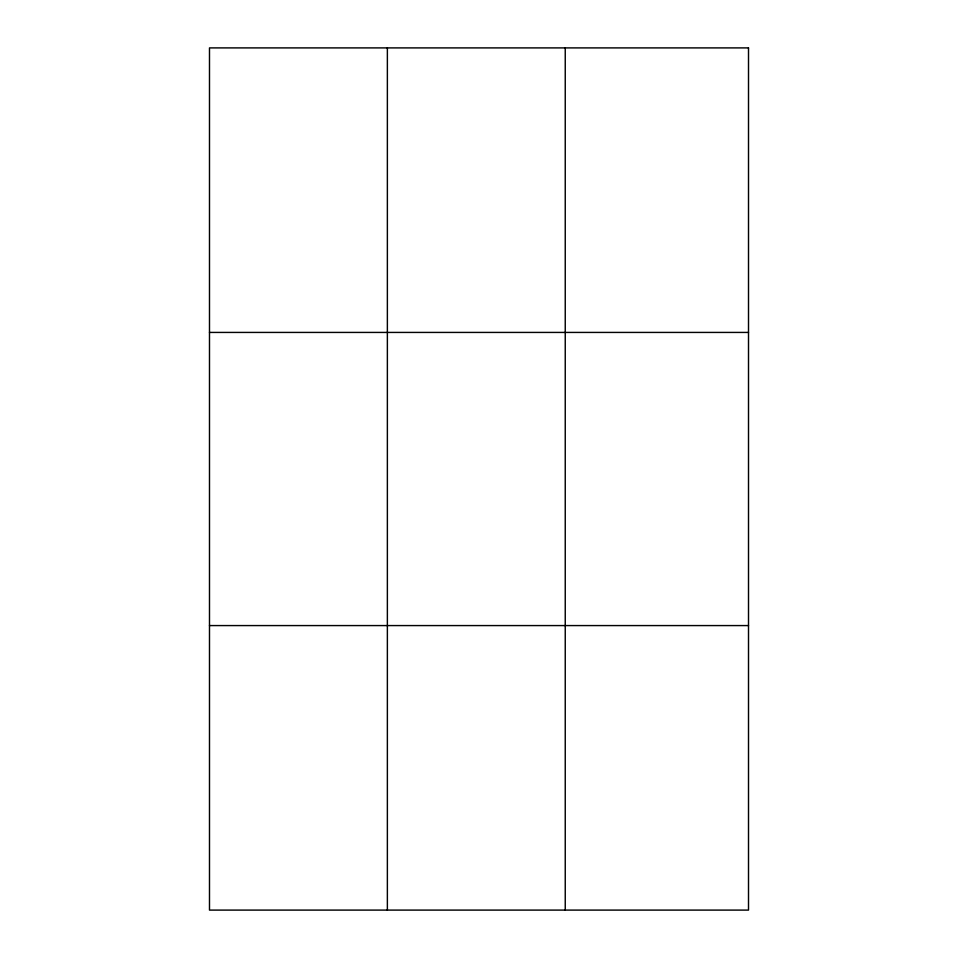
<?xml version="1.0" encoding="UTF-8"?>
<svg xmlns="http://www.w3.org/2000/svg" width="958" height="958" viewBox="0 0 958 958"><rect width="100%" height="100%" fill="white"/><g stroke="black" fill="none" stroke-linecap="round" stroke-linejoin="round"><path stroke-width="1.44" d="M387.367 47.9L387.367 910.1M565.244 47.9L565.244 910.1M209.491 332.426L748.509 332.426M209.491 625.574L748.509 625.574M748.509 47.9L748.509 910.1L209.491 910.1L209.491 47.9L748.509 47.9"/></g></svg>
